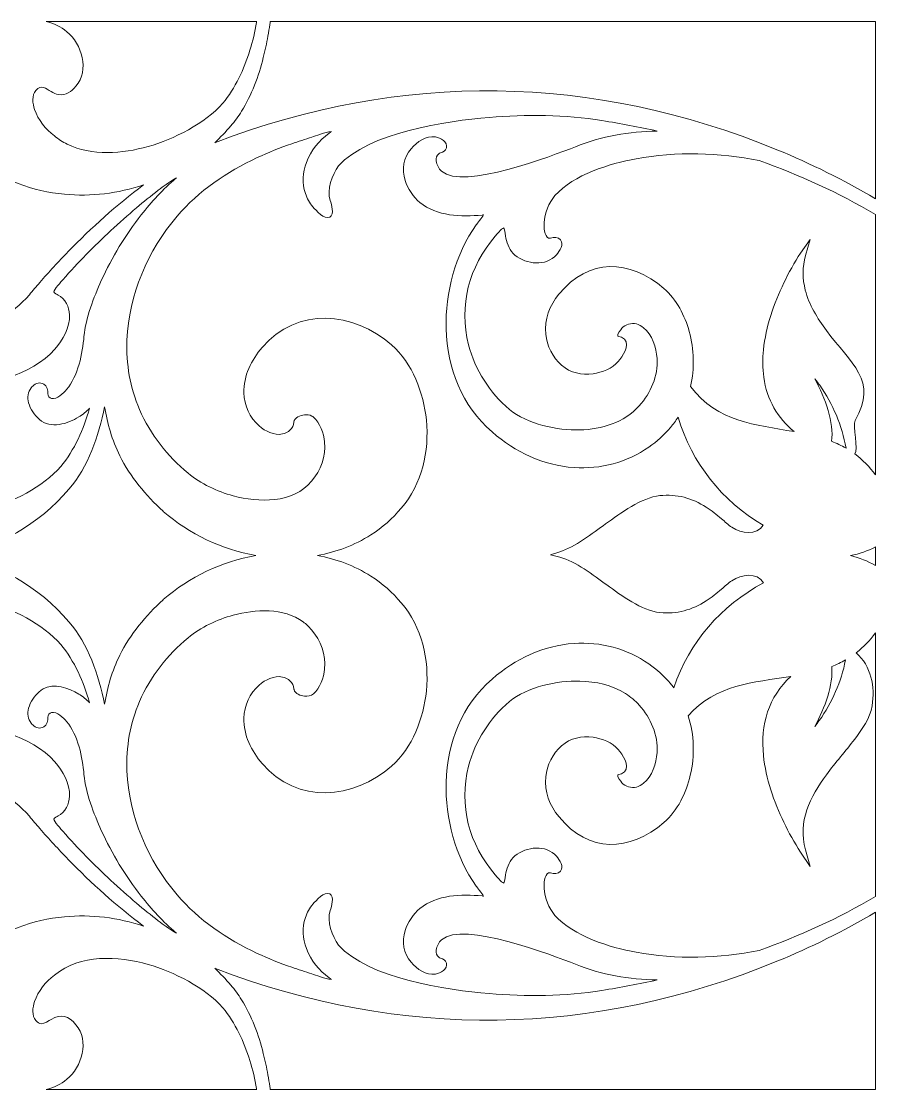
# Model space of a CAD drawing. Header units: millimetres. Extents: x -1200 to 1204, y -590 to 590.
# Drawn here: x 256 to 1204, y -590 to 590 of the extents above; entities that cross this region are included whole.
import ezdxf

# ---------------------------------------------------------------- set-up
doc = ezdxf.new("R2010")
doc.units = ezdxf.units.MM
doc.header["$MEASUREMENT"] = 0
doc.layers.add('Layer 1', color=7, linetype='Continuous')

msp = doc.modelspace()

# ---------------------------------------------------------------- linework, layer by layer
at = {"layer": 'Layer 1', "color": 250, "lineweight": 20}
for points, knots in [([(516.1732, 589.9747), (516.1732, 589.9747), (283.4394, 589.9747), (283.4394, 589.9747), (291.8925, 587.8612), (299.853, 584.1862), (306.1324, 578.5889), (323.0619, 564.9279), (331.4476, 536.0894), (316.2666, 518.2411), (311.3871, 512.2624), (305.1689, 507.6242), (297.088, 509.1927), (294.2506, 509.7439), (291.6243, 510.9617), (289.101, 512.337), (282.9918, 515.6653), (277.9064, 520.4365), (272.2703, 513.8064), (272.2703, 513.8064), (272.2234, 513.7512), (272.2234, 513.7512), (272.2234, 513.7512), (272.1735, 513.699), (272.1735, 513.699), (267.2236, 508.4064), (268.5643, 498.9286), (270.638, 492.7116), (274.5001, 481.1283), (283.1366, 470.8683), (292.6225, 463.4068), (296.9881, 459.8669), (301.7177, 456.8617), (306.7328, 454.384), (333.9567, 440.9398), (367.8248, 443.6669), (396.1956, 451.7541), (424.4338, 459.8045), (459.0105, 476.9922), (478.5807, 499.445), (492.5086, 516.2738), (502.2045, 537.1937), (508.654, 557.9839), (511.628, 567.5701), (514.5674, 578.8476), (515.849, 588.8632), (515.849, 588.8632), (515.8907, 589.1844), (515.8907, 589.1844), (515.8907, 589.1844), (515.9978, 589.4901), (515.9978, 589.4901), (516.0539, 589.6516), (516.113, 589.8132), (516.1732, 589.9747)], [0, 0, 0, 0, 0.055555556, 0.055555556, 0.055555556, 0.111111111, 0.111111111, 0.111111111, 0.166666667, 0.166666667, 0.166666667, 0.222222222, 0.222222222, 0.222222222, 0.277777778, 0.277777778, 0.277777778, 0.333333333, 0.333333333, 0.333333333, 0.388888889, 0.388888889, 0.388888889, 0.444444444, 0.444444444, 0.444444444, 0.5, 0.5, 0.5, 0.555555556, 0.555555556, 0.555555556, 0.611111111, 0.611111111, 0.611111111, 0.666666667, 0.666666667, 0.666666667, 0.722222222, 0.722222222, 0.722222222, 0.777777778, 0.777777778, 0.777777778, 0.833333333, 0.833333333, 0.833333333, 0.888888889, 0.888888889, 0.888888889, 0.944444444, 0.944444444, 0.944444444, 1, 1, 1, 1]), ([(1199.955, 393.9729), (1199.955, 393.9729), (1199.955, 589.9747), (1199.955, 589.9747), (1199.955, 589.9747), (530.9616, 589.9747), (530.9616, 589.9747), (530.9667, 588.8408), (530.8505, 587.7047), (530.669, 586.6321), (529.9074, 582.2874), (529.3039, 577.9058), (528.5331, 573.5519), (527.1281, 565.6221), (525.4551, 557.7415), (523.4618, 549.9396), (518.2286, 529.446), (510.6259, 508.6263), (499.413, 490.6358), (495.872, 484.9537), (491.9397, 479.5137), (487.5567, 474.4757), (481.9941, 467.9346), (476.0593, 461.736), (469.781, 455.9107), (470.043, 456.0232), (470.305, 456.1356), (470.568, 456.2471), (470.568, 456.2471), (470.6221, 456.2706), (470.6221, 456.2706), (470.6221, 456.2706), (470.6772, 456.291), (470.6772, 456.291), (676.8559, 534.8767), (887.6083, 531.9993), (1090.9956, 448.2366), (1128.2262, 432.9221), (1165.3844, 414.8581), (1199.955, 393.9729)], [0, 0, 0, 0, 0.076923077, 0.076923077, 0.076923077, 0.153846154, 0.153846154, 0.153846154, 0.230769231, 0.230769231, 0.230769231, 0.307692308, 0.307692308, 0.307692308, 0.384615385, 0.384615385, 0.384615385, 0.461538462, 0.461538462, 0.461538462, 0.538461538, 0.538461538, 0.538461538, 0.615384615, 0.615384615, 0.615384615, 0.692307692, 0.692307692, 0.692307692, 0.769230769, 0.769230769, 0.769230769, 0.846153846, 0.846153846, 0.846153846, 0.923076923, 0.923076923, 0.923076923, 1, 1, 1, 1]), ([(264.9368, 287.8546), (268.6163, 292.4795), (272.5192, 297.0216), (276.3883, 301.4839), (286.5174, 313.1663), (297.0309, 324.5471), (307.8207, 335.617), (333.4429, 361.9043), (361.3507, 387.2631), (391.0938, 409.2956), (363.0258, 399.9363), (333.0391, 396.2665), (303.5896, 398.9864), (268.8437, 402.1951), (234.1008, 414.5064), (207.4908, 437.6002), (193.2508, 449.7816), (183.2328, 470.1648), (179.1821, 489.0509), (176.777, 486.0457), (174.0467, 483.245), (171.1533, 480.9923), (152.5487, 466.4612), (124.4685, 466.1135), (102.0478, 469.1198), (101.7276, 469.1658), (101.1006, 469.2455), (100.4705, 469.2925), (102.323, 466.09), (107.2607, 459.4354), (108.269, 457.9465), (140.6711, 409.9479), (148.2798, 340.1826), (125.9764, 286.1224), (135.1288, 289.2207), (145.7198, 287.648), (153.4652, 281.472), (160.8916, 275.4963), (167.8999, 265.6197), (160.3512, 256.7482), (152.776, 247.8338), (139.7249, 253.0109), (141.2226, 264.7229), (141.3724, 265.8344), (141.1838, 266.9377), (140.7067, 267.949), (138.2476, 273.1629), (131.9906, 273.0514), (128.3866, 268.8171), (120.4219, 259.4528), (122.724, 250.52), (131.7409, 242.8121), (142.6571, 233.8179), (161.3514, 234.8425), (174.3525, 237.2117), (194.3203, 240.8509), (214.7896, 249.708), (231.9363, 260.4763), (243.9771, 268.039), (255.4622, 277.205), (264.9368, 287.8546)], [0, 0, 0, 0, 0.05, 0.05, 0.05, 0.1, 0.1, 0.1, 0.15, 0.15, 0.15, 0.2, 0.2, 0.2, 0.25, 0.25, 0.25, 0.3, 0.3, 0.3, 0.35, 0.35, 0.35, 0.4, 0.4, 0.4, 0.45, 0.45, 0.45, 0.5, 0.5, 0.5, 0.55, 0.55, 0.55, 0.6, 0.6, 0.6, 0.65, 0.65, 0.65, 0.7, 0.7, 0.7, 0.75, 0.75, 0.75, 0.8, 0.8, 0.8, 0.85, 0.85, 0.85, 0.9, 0.9, 0.9, 0.95, 0.95, 0.95, 1, 1, 1, 1]), ([(1076.093, 33.4141), (1029.9189, 60.824), (997.2692, 101.6149), (981.8557, 152.8294), (979.3253, 148.82), (976.5185, 144.9906), (973.4436, 141.375), (966.4392, 133.1405), (958.388, 125.8447), (949.521, 119.6758), (925.3283, 102.848), (896.2113, 95.1238), (866.8831, 97.084), (832.8977, 99.3561), (801.9027, 114.2063), (776.3509, 136.3921), (742.8896, 165.43), (726.6758, 206.8231), (725.4626, 250.6017), (724.3696, 290.0408), (735.7059, 332.8378), (758.7628, 365.0874), (759.8099, 366.5455), (764.9239, 373.0642), (766.8621, 376.2156), (766.2289, 376.1859), (765.5968, 376.1226), (765.2706, 376.0848), (742.7866, 373.6869), (714.7288, 374.7902), (696.5209, 389.8184), (689.2688, 395.7859), (683.0385, 405.2862), (680.1908, 414.2058), (676.1627, 426.8258), (678.2812, 439.1156), (686.9382, 449.2939), (693.5336, 456.9271), (703.1315, 463.7361), (713.7287, 462.2504), (719.2923, 461.4702), (727.4048, 456.9087), (725.8418, 450.1845), (725.1078, 447.028), (722.3081, 445.3091), (719.2974, 444.6332), (718.5715, 444.4911), (717.8853, 444.1986), (717.294, 443.7507), (714.9959, 442.0135), (714.4474, 438.5348), (714.6778, 435.8445), (715.0541, 431.4313), (717.3511, 427.3626), (720.5106, 424.4055), (744.2955, 403.4886), (842.875, 441.5411), (868.4216, 451.4995), (897.2297, 463.0204), (927.9587, 468.2209), (958.8243, 468.8652), (938.5915, 473.35), (918.2058, 477.163), (897.712, 480.3042), (857.8235, 487.057), (813.3114, 487.0989), (773.0629, 483.8677), (727.2437, 480.1897), (638.6292, 466.9796), (606.689, 430.2983), (599.384, 420.3951), (593.5594, 404.2453), (597.4174, 392.1395), (598.809, 387.7447), (602.301, 376.868), (596.9402, 373.7922), (590.9973, 370.3821), (581.5471, 381.3119), (578.2051, 385.1188), (574.5969, 389.4963), (571.7963, 394.4821), (569.9784, 399.8627), (566.1959, 411.0543), (566.9147, 423.1171), (571.0245, 434.1083), (575.9173, 447.1895), (585.2083, 458.1418), (596.1929, 466.546), (596.1929, 466.546), (596.2377, 466.5808), (596.2377, 466.5808), (596.2377, 466.5808), (596.2836, 466.6125), (596.2836, 466.6125), (596.7496, 466.9428), (597.7323, 467.6534), (598.7284, 468.4398), (592.184, 467.3712), (580.5185, 463.4611), (577.1233, 462.1757), (569.9448, 459.4732), (562.2013, 457.3269), (554.8953, 454.8043), (541.8983, 450.3184), (529.1244, 445.2528), (516.6636, 439.4275), (483.4184, 423.884), (452.0451, 402.8045), (428.1001, 374.6491), (395.9234, 337.3328), (374.6629, 287.4558), (372.7339, 237.9612), (371.7062, 211.5687), (376.1544, 185.5851), (386.5915, 161.2929), (398.516, 133.5352), (417.3143, 110.108), (440.3305, 90.7812), (454.3502, 79.1151), (472.6591, 70.6843), (490.1627, 65.9234), (518.0461, 58.3403), (556.6286, 57.2094), (576.7094, 82.0641), (587.1098, 94.2946), (592.965, 109.2798), (591.2522, 125.4521), (590.2887, 134.5526), (586.1208, 146.7402), (578.9514, 152.8743), (578.4243, 153.3253), (577.8492, 153.7159), (577.2396, 154.0451), (574.7193, 155.4092), (571.6648, 155.7262), (568.8539, 155.4103), (564.79, 154.9532), (557.5329, 152.1729), (557.2485, 147.2248), (556.7825, 140.3524), (551.0353, 135.521), (544.6173, 134.2019), (535.2447, 132.2765), (525.8527, 137.1765), (518.9198, 143.1041), (508.3085, 152.1893), (502.5256, 165.7184), (502.0383, 179.586), (501.3746, 198.4312), (510.216, 215.9523), (522.2639, 229.8945), (561.0544, 275.0311), (623.0292, 269.584), (665.3106, 232.6011), (688.1677, 212.5544), (700.6734, 179.3487), (703.6739, 149.6595), (707.1628, 115.1522), (698.7333, 79.0363), (675.9944, 52.3002), (666.3047, 40.762), (654.9184, 30.8455), (642.2272, 22.7542), (624.216, 11.2701), (604.1147, 3.7903), (583.2865, -0.0258), (604.1147, -3.8408), (624.216, -11.3207), (642.2272, -22.8047), (654.9184, -30.896), (666.3047, -40.8125), (675.9903, -52.3436), (698.7333, -79.0869), (707.1628, -115.2037), (703.675, -149.711), (700.6734, -179.4002), (688.1667, -212.6059), (665.3097, -232.6547), (623.0303, -269.6356), (561.0544, -275.0826), (522.268, -229.9491), (510.217, -216.0048), (501.3746, -198.4838), (502.0383, -179.6375), (502.5256, -165.7699), (508.3095, -152.2397), (518.9219, -143.1546), (525.8537, -137.228), (535.2458, -132.328), (544.6183, -134.2534), (551.0353, -135.5725), (556.7825, -140.4039), (557.2485, -147.2917), (557.2658, -147.5975), (557.3136, -147.9083), (557.3901, -148.2048), (558.5188, -152.5834), (564.8665, -155.0129), (568.8518, -155.4607), (572.3326, -155.8524), (576.2109, -155.2716), (578.9514, -152.9259), (586.1208, -146.7917), (590.2887, -134.6042), (591.2522, -125.5037), (592.965, -109.3313), (587.1098, -94.3461), (576.685, -82.0859), (573.9903, -78.7504), (570.8655, -75.7892), (567.4062, -73.2615), (546.0753, -57.674), (514.3808, -59.3878), (490.1606, -65.9759), (472.6581, -70.7368), (454.3502, -79.1677), (440.3356, -90.8276), (417.3143, -110.1606), (398.516, -133.5867), (386.5905, -161.3444), (376.1544, -185.6377), (371.7062, -211.6212), (372.7339, -238.0127), (374.6629, -287.5073), (395.9244, -337.3844), (428.1073, -374.7078), (452.0451, -402.8571), (483.4184, -423.9355), (516.6636, -439.479), (529.1244, -445.3044), (541.8983, -450.37), (554.8943, -454.8558), (562.2013, -457.3784), (569.9448, -459.5247), (577.1254, -462.2283), (580.5195, -463.5136), (592.1851, -467.4228), (598.7295, -468.4902), (597.7334, -467.7039), (596.7496, -466.9933), (596.2836, -466.663), (596.2836, -466.663), (596.2377, -466.6313), (596.2377, -466.6313), (596.2377, -466.6313), (596.1939, -466.5966), (596.1939, -466.5966), (585.2073, -458.1924), (575.9163, -447.239), (571.0245, -434.1578), (566.9137, -423.1656), (566.1959, -411.1028), (569.9794, -399.9101), (571.7973, -394.5316), (574.5969, -389.5468), (578.2356, -385.1335), (581.5461, -381.3635), (590.9983, -370.4336), (596.9412, -373.8437), (602.302, -376.9196), (598.809, -387.7962), (597.4163, -392.1941), (593.5686, -404.2681), (599.379, -420.4742), (606.688, -430.3489), (638.6272, -467.0311), (727.2447, -480.2412), (773.0639, -483.9192), (813.3123, -487.1504), (857.8245, -487.1085), (897.7354, -480.3516), (918.2139, -477.2135), (938.5946, -473.4015), (958.8243, -468.9167), (927.9587, -468.2725), (897.2328, -463.0729), (868.4338, -451.5561), (842.876, -441.5926), (744.2944, -403.5391), (720.5453, -424.4253), (717.3511, -427.4142), (715.0541, -431.4828), (714.6768, -435.8961), (714.4474, -438.5853), (714.9959, -442.065), (717.294, -443.8012), (717.8853, -444.2491), (718.5715, -444.5416), (719.3392, -444.6919), (722.3081, -445.3596), (725.1078, -447.0795), (725.8418, -450.2361), (727.4038, -456.9612), (719.2923, -461.5217), (713.7276, -462.3019), (703.1315, -463.7876), (693.5326, -456.9776), (686.929, -449.3352), (678.2802, -439.1671), (676.1616, -426.8763), (680.1908, -414.2573), (683.0385, -405.3377), (689.2678, -395.8384), (696.5188, -389.8719), (714.7278, -374.8428), (742.7866, -373.7384), (765.2807, -376.1373), (765.6019, -376.1741), (766.2299, -376.2375), (766.861, -376.2672), (764.9228, -373.1157), (759.8089, -366.5971), (758.7607, -365.1359), (735.7069, -332.8893), (724.3696, -290.0923), (725.4626, -250.6523), (726.6758, -206.8746), (742.8885, -165.4816), (776.3499, -136.4437), (801.8996, -114.2588), (832.8937, -99.4087), (866.8759, -97.1356), (896.202, -95.1733), (925.3171, -102.8955), (949.5097, -119.7202), (958.3818, -125.8912), (966.4372, -133.19), (973.4446, -141.4275), (974.7302, -142.9388), (975.9699, -144.49), (977.1618, -146.076), (994.5541, -95.2571), (1028.9759, -55.7977), (1076.3346, -30.2242), (1069.0673, -18.1716), (1051.7555, -20.776), (1041.4561, -27.8274), (1037.4615, -30.4747), (1033.4782, -34.1947), (1029.8058, -37.3154), (1024.4145, -41.8963), (1018.9344, -46.2647), (1012.9742, -50.091), (997.2946, -60.1537), (980.4722, -65.0107), (961.7769, -63.0556), (941.6542, -60.8674), (919.1183, -44.0938), (903.0482, -32.4278), (888.6942, -22.0082), (868.4379, -6.2581), (851.2525, -1.8725), (851.2525, -1.8725), (840.7991, 0.7943), (840.7991, 0.7943), (840.7991, 0.7943), (851.0935, 4.0275), (851.0935, 4.0275), (867.9444, 9.3192), (887.4289, 24.4863), (901.7943, 34.8814), (917.9948, 46.6047), (941.4891, 64.0327), (961.7382, 66.1054), (980.4131, 68.1474), (997.3314, 63.3282), (1013.0303, 53.3003), (1018.9966, 49.4882), (1024.4818, 45.1323), (1029.8771, 40.5585), (1033.5251, 37.4664), (1037.4952, 33.7597), (1041.4755, 31.1348), (1051.5302, 24.3953), (1068.9195, 21.6304), (1076.093, 33.4141)], [0, 0, 0, 0, 0.008, 0.008, 0.008, 0.016, 0.016, 0.016, 0.024, 0.024, 0.024, 0.032, 0.032, 0.032, 0.04, 0.04, 0.04, 0.048, 0.048, 0.048, 0.056, 0.056, 0.056, 0.064, 0.064, 0.064, 0.072, 0.072, 0.072, 0.08, 0.08, 0.08, 0.088, 0.088, 0.088, 0.096, 0.096, 0.096, 0.104, 0.104, 0.104, 0.112, 0.112, 0.112, 0.12, 0.12, 0.12, 0.128, 0.128, 0.128, 0.136, 0.136, 0.136, 0.144, 0.144, 0.144, 0.152, 0.152, 0.152, 0.16, 0.16, 0.16, 0.168, 0.168, 0.168, 0.176, 0.176, 0.176, 0.184, 0.184, 0.184, 0.192, 0.192, 0.192, 0.2, 0.2, 0.2, 0.208, 0.208, 0.208, 0.216, 0.216, 0.216, 0.224, 0.224, 0.224, 0.232, 0.232, 0.232, 0.24, 0.24, 0.24, 0.248, 0.248, 0.248, 0.256, 0.256, 0.256, 0.264, 0.264, 0.264, 0.272, 0.272, 0.272, 0.28, 0.28, 0.28, 0.288, 0.288, 0.288, 0.296, 0.296, 0.296, 0.304, 0.304, 0.304, 0.312, 0.312, 0.312, 0.32, 0.32, 0.32, 0.328, 0.328, 0.328, 0.336, 0.336, 0.336, 0.344, 0.344, 0.344, 0.352, 0.352, 0.352, 0.36, 0.36, 0.36, 0.368, 0.368, 0.368, 0.376, 0.376, 0.376, 0.384, 0.384, 0.384, 0.392, 0.392, 0.392, 0.4, 0.4, 0.4, 0.408, 0.408, 0.408, 0.416, 0.416, 0.416, 0.424, 0.424, 0.424, 0.432, 0.432, 0.432, 0.44, 0.44, 0.44, 0.448, 0.448, 0.448, 0.456, 0.456, 0.456, 0.464, 0.464, 0.464, 0.472, 0.472, 0.472, 0.48, 0.48, 0.48, 0.488, 0.488, 0.488, 0.496, 0.496, 0.496, 0.504, 0.504, 0.504, 0.512, 0.512, 0.512, 0.52, 0.52, 0.52, 0.528, 0.528, 0.528, 0.536, 0.536, 0.536, 0.544, 0.544, 0.544, 0.552, 0.552, 0.552, 0.56, 0.56, 0.56, 0.568, 0.568, 0.568, 0.576, 0.576, 0.576, 0.584, 0.584, 0.584, 0.592, 0.592, 0.592, 0.6, 0.6, 0.6, 0.608, 0.608, 0.608, 0.616, 0.616, 0.616, 0.624, 0.624, 0.624, 0.632, 0.632, 0.632, 0.64, 0.64, 0.64, 0.648, 0.648, 0.648, 0.656, 0.656, 0.656, 0.664, 0.664, 0.664, 0.672, 0.672, 0.672, 0.68, 0.68, 0.68, 0.688, 0.688, 0.688, 0.696, 0.696, 0.696, 0.704, 0.704, 0.704, 0.712, 0.712, 0.712, 0.72, 0.72, 0.72, 0.728, 0.728, 0.728, 0.736, 0.736, 0.736, 0.744, 0.744, 0.744, 0.752, 0.752, 0.752, 0.76, 0.76, 0.76, 0.768, 0.768, 0.768, 0.776, 0.776, 0.776, 0.784, 0.784, 0.784, 0.792, 0.792, 0.792, 0.8, 0.8, 0.8, 0.808, 0.808, 0.808, 0.816, 0.816, 0.816, 0.824, 0.824, 0.824, 0.832, 0.832, 0.832, 0.84, 0.84, 0.84, 0.848, 0.848, 0.848, 0.856, 0.856, 0.856, 0.864, 0.864, 0.864, 0.872, 0.872, 0.872, 0.88, 0.88, 0.88, 0.888, 0.888, 0.888, 0.896, 0.896, 0.896, 0.904, 0.904, 0.904, 0.912, 0.912, 0.912, 0.92, 0.92, 0.92, 0.928, 0.928, 0.928, 0.936, 0.936, 0.936, 0.944, 0.944, 0.944, 0.952, 0.952, 0.952, 0.96, 0.96, 0.96, 0.968, 0.968, 0.968, 0.976, 0.976, 0.976, 0.984, 0.984, 0.984, 0.992, 0.992, 0.992, 1, 1, 1, 1]), ([(1110.2078, 136.7726), (1091.6929, 151.9694), (1080.0783, 171.9364), (1076.6119, 196.8667), (1075.211, 206.9427), (1075.2325, 217.1864), (1076.2602, 227.2962), (1078.8417, 252.702), (1087.7943, 278.296), (1098.8573, 301.1966), (1104.0957, 312.0385), (1110.4464, 323.9326), (1117.2794, 333.9074), (1117.2794, 333.9074), (1127.7154, 349.141), (1127.7154, 349.141), (1127.7154, 349.141), (1122.7462, 331.3429), (1122.7462, 331.3429), (1119.1737, 318.5479), (1119.1788, 305.8563), (1122.532, 293.0235), (1126.7804, 276.7632), (1135.936, 261.8905), (1145.8143, 248.4871), (1172.5349, 212.2342), (1203.5644, 192.8479), (1177.4598, 149.1483), (1174.5286, 144.2402), (1181.7644, 116.1143), (1177.1101, 112.2052), (1186.0117, 105.6508), (1193.5441, 97.8315), (1199.955, 88.9334), (1199.955, 88.9334), (1199.955, 376.6297), (1199.955, 376.6297), (1159.885, 400.6143), (1115.2321, 420.4503), (1071.4643, 436.2607), (1027.5801, 445.2089), (979.6882, 446.2968), (935.5859, 438.2127), (906.2323, 432.8322), (866.358, 420.6814), (845.852, 397.5743), (838.8345, 389.3756), (834.428, 378.3609), (833.7776, 367.5742), (833.5319, 363.5097), (833.9632, 352.4152), (838.8162, 350.6708), (839.4493, 350.4438), (840.1007, 350.4417), (840.7523, 350.5736), (844.4033, 351.6135), (849.3225, 351.7638), (852.009, 348.6001), (856.2656, 343.5897), (850.8416, 336.1345), (847.5516, 332.2683), (836.2163, 318.9232), (814.0362, 321.4703), (801.5672, 331.7304), (795.8293, 336.6416), (793.1672, 343.4619), (791.6083, 350.6646), (791.2668, 352.2454), (790.0658, 359.9798), (789.1931, 362.0208), (786.7309, 360.8848), (780.897, 354.1289), (779.6573, 352.6718), (751.0174, 318.9948), (739.1295, 275.982), (750.2853, 232.7545), (757.4925, 204.8271), (773.6236, 179.9469), (795.5489, 161.3593), (814.7795, 144.9099), (848.6925, 137.9944), (873.3276, 138.6714), (897.4887, 139.335), (922.3971, 146.6717), (938.9106, 165.2593), (951.7966, 179.862), (959.8489, 197.971), (958.6163, 217.7182), (957.8955, 229.2901), (953.1995, 244.1066), (943.8074, 251.6079), (938.8566, 255.5866), (933.1411, 257.5008), (926.9668, 255.4291), (924.5749, 254.6254), (921.5499, 252.9065), (919.7443, 251.0557), (918.6839, 249.793), (914.2082, 244.0923), (915.4795, 242.3857), (915.9087, 241.808), (917.1128, 241.5186), (917.7582, 241.4153), (919.7086, 241.1208), (921.4867, 240.2885), (922.8029, 238.7874), (928.8376, 231.9048), (920.4029, 219.5873), (915.7905, 214.3622), (909.2675, 206.6943), (897.6549, 202.1594), (887.9203, 200.8086), (875.5023, 199.0856), (862.8202, 201.7054), (853.207, 210.1075), (843.3164, 218.7049), (837.0259, 231.3567), (835.6066, 244.3602), (833.8153, 260.7739), (839.7399, 276.0924), (850.2717, 288.4733), (883.1641, 329.0554), (928.2707, 327.3489), (966.1405, 294.9469), (980.1959, 282.924), (989.4095, 264.9929), (994.2411, 247.3409), (999.6009, 227.7543), (1000.2452, 206.4754), (995.7368, 186.6404), (1025.9733, 146.9836), (1066.8009, 144.5888), (1110.2078, 136.7726)], [0, 0, 0, 0, 0.022727273, 0.022727273, 0.022727273, 0.045454545, 0.045454545, 0.045454545, 0.068181818, 0.068181818, 0.068181818, 0.090909091, 0.090909091, 0.090909091, 0.113636364, 0.113636364, 0.113636364, 0.136363636, 0.136363636, 0.136363636, 0.159090909, 0.159090909, 0.159090909, 0.181818182, 0.181818182, 0.181818182, 0.204545455, 0.204545455, 0.204545455, 0.227272727, 0.227272727, 0.227272727, 0.25, 0.25, 0.25, 0.272727273, 0.272727273, 0.272727273, 0.295454545, 0.295454545, 0.295454545, 0.318181818, 0.318181818, 0.318181818, 0.340909091, 0.340909091, 0.340909091, 0.363636364, 0.363636364, 0.363636364, 0.386363636, 0.386363636, 0.386363636, 0.409090909, 0.409090909, 0.409090909, 0.431818182, 0.431818182, 0.431818182, 0.454545455, 0.454545455, 0.454545455, 0.477272727, 0.477272727, 0.477272727, 0.5, 0.5, 0.5, 0.522727273, 0.522727273, 0.522727273, 0.545454545, 0.545454545, 0.545454545, 0.568181818, 0.568181818, 0.568181818, 0.590909091, 0.590909091, 0.590909091, 0.613636364, 0.613636364, 0.613636364, 0.636363636, 0.636363636, 0.636363636, 0.659090909, 0.659090909, 0.659090909, 0.681818182, 0.681818182, 0.681818182, 0.704545455, 0.704545455, 0.704545455, 0.727272727, 0.727272727, 0.727272727, 0.75, 0.75, 0.75, 0.772727273, 0.772727273, 0.772727273, 0.795454545, 0.795454545, 0.795454545, 0.818181818, 0.818181818, 0.818181818, 0.840909091, 0.840909091, 0.840909091, 0.863636364, 0.863636364, 0.863636364, 0.886363636, 0.886363636, 0.886363636, 0.909090909, 0.909090909, 0.909090909, 0.931818182, 0.931818182, 0.931818182, 0.954545455, 0.954545455, 0.954545455, 0.977272727, 0.977272727, 0.977272727, 1, 1, 1, 1]), ([(-329.0948, 162.7448), (-322.6401, 139.6561), (-312.201, 116.2994), (-297.2699, 98.2569), (-277.6742, 75.7755), (-243.0986, 58.5877), (-214.8603, 50.5374), (-181.3266, 40.9767), (-139.9689, 38.9327), (-111.277, 62.1963), (-101.8085, 69.6424), (-93.1638, 79.9106), (-89.3008, 91.4928), (-87.2281, 97.7108), (-85.8873, 107.1887), (-90.8373, 112.4802), (-90.8373, 112.4802), (-90.8871, 112.5334), (-90.8871, 112.5334), (-90.8871, 112.5334), (-90.9341, 112.5886), (-90.9341, 112.5886), (-92.4481, 114.3699), (-94.3464, 116.0049), (-96.8067, 115.964), (-100.1221, 115.9099), (-104.861, 112.7011), (-107.7647, 111.1193), (-118.8032, 105.1037), (-126.7036, 106.9422), (-134.91, 116.9999), (-150.1113, 134.8717), (-141.7256, 163.7101), (-124.7961, 177.3701), (-111.6328, 189.1036), (-91.0788, 192.39), (-74.0984, 190.5577), (-50.3717, 187.9983), (-29.3334, 175.9917), (-13.924, 157.8684), (-6.7526, 149.4346), (-1.7201, 139.9608), (1.207, 129.758), (4.1331, 139.9608), (9.1655, 149.4346), (16.337, 157.8684), (31.7473, 175.9917), (52.7855, 187.9983), (76.5113, 190.5577), (93.4928, 192.39), (114.0468, 189.1036), (127.21, 177.3701), (144.1395, 163.7101), (152.5252, 134.8717), (137.3433, 117.0234), (132.4647, 111.0446), (126.2465, 106.4075), (118.1667, 107.975), (115.3283, 108.5251), (112.7019, 109.744), (110.1775, 111.1193), (104.0695, 114.4477), (98.984, 119.2178), (93.348, 112.5886), (93.348, 112.5886), (93.3011, 112.5334), (93.3011, 112.5334), (93.3011, 112.5334), (93.2511, 112.4802), (93.2511, 112.4802), (88.3012, 107.1887), (89.6409, 97.7108), (91.7147, 91.4928), (95.5777, 79.9106), (104.2214, 69.6434), (113.7072, 62.182), (118.0566, 58.6563), (122.7944, 55.6439), (127.8095, 53.1663), (155.0343, 39.7211), (188.9025, 42.4492), (217.2732, 50.5374), (245.5125, 58.5877), (280.0882, 75.7755), (299.6583, 98.2272), (314.6109, 116.2943), (325.0541, 139.6561), (331.5077, 162.7459), (327.9393, 158.985), (323.7816, 155.6914), (319.4312, 152.9766), (307.4751, 145.5162), (288.0538, 139.3667), (276.114, 150.1227), (270.6442, 155.0657), (265.8819, 161.4984), (264.0569, 168.7512), (262.6357, 174.4007), (263.0792, 180.6494), (266.8698, 185.307), (267.4031, 185.9634), (267.9903, 186.5688), (268.6245, 187.1179), (272.0613, 190.12), (276.7431, 191.885), (280.9425, 189.257), (284.461, 187.0555), (285.9495, 182.6382), (285.4041, 178.6258), (285.0727, 176.37), (287.3667, 174.0152), (289.4435, 173.4855), (295.3722, 171.9742), (302.7802, 179.5645), (306.0987, 183.4654), (318.4586, 197.9935), (323.9162, 223.2337), (325.208, 242.0135), (327.1768, 262.0981), (336.0783, 285.4425), (344.4315, 303.6701), (356.1205, 329.1782), (371.1373, 354.0318), (388.4104, 376.1205), (399.8761, 390.7826), (412.6867, 404.6502), (426.9082, 416.6363), (427.0826, 416.7866), (427.3171, 416.9901), (427.5964, 417.2345), (426.6717, 416.7078), (425.9091, 416.2579), (425.4493, 415.9798), (419.2311, 412.1975), (413.174, 407.7689), (407.3718, 403.3771), (399.1869, 397.1836), (391.1998, 390.6906), (383.3616, 384.0636), (364.0586, 367.747), (345.3714, 350.3926), (327.6835, 332.3306), (318.8827, 323.3446), (310.3002, 314.1337), (302.0634, 304.6435), (300.5422, 302.8551), (291.6967, 293.5215), (291.9913, 291.2985), (292.1647, 289.9917), (295.6127, 288.1828), (296.5895, 287.6931), (304.7866, 283.6264), (308.9137, 274.5361), (309.2818, 265.7107), (309.8679, 251.6733), (301.9166, 238.1575), (293.0537, 227.8923), (266.7118, 198.0119), (219.661, 186.9666), (181.4313, 192.433), (159.6743, 195.5446), (138.8817, 203.9631), (122.0512, 218.3593), (112.4869, 226.741), (105.921, 238.0972), (104.9921, 250.4985), (98.9137, 242.9205), (92.0766, 235.997), (84.5493, 229.8127), (58.4113, 208.3242), (27.0279, 194.3165), (-7.0064, 192.9637), (-36.251, 191.8001), (-65.3752, 200.3781), (-89.0061, 217.7795), (-95.5873, 222.6253), (-101.6872, 228.1071), (-107.2039, 234.137), (-110.237, 228.1101), (-114.5436, 222.8236), (-119.6515, 218.347), (-129.8245, 209.6453), (-141.5431, 203.0602), (-154.1201, 198.5539), (-162.1847, 195.6642), (-170.551, 193.6427), (-179.0276, 192.432), (-217.2552, 186.9686), (-264.2999, 198.015), (-290.65, 227.9036), (-299.5026, 238.1575), (-307.4541, 251.6733), (-306.8678, 265.7107), (-306.4997, 274.5361), (-302.3726, 283.6264), (-294.1817, 287.69), (-293.1988, 288.1828), (-289.7507, 289.9917), (-289.5774, 291.2985), (-289.2828, 293.5215), (-298.1283, 302.8551), (-299.6403, 304.6323), (-307.8864, 314.1326), (-316.4678, 323.3426), (-325.2674, 332.3286), (-342.9555, 350.3906), (-361.6437, 367.746), (-380.9467, 384.0625), (-388.7859, 390.6895), (-396.773, 397.1827), (-404.9569, 403.3771), (-410.7601, 407.7679), (-416.8162, 412.1975), (-423.0323, 415.9777), (-423.4931, 416.2569), (-424.2568, 416.7078), (-425.1826, 417.2345), (-424.9082, 416.9952), (-424.6789, 416.7958), (-424.5086, 416.6485), (-410.2728, 404.6492), (-397.4611, 390.7805), (-385.9955, 376.1185), (-368.7224, 354.0298), (-353.7065, 329.1761), (-342.0175, 303.6691), (-333.6655, 285.4415), (-324.7638, 262.097), (-322.79, 241.9685), (-321.5023, 223.2337), (-316.0447, 197.9935), (-303.6848, 183.4654), (-300.3662, 179.5645), (-292.9582, 171.9742), (-287.0295, 173.4855), (-284.9528, 174.0152), (-282.6588, 176.37), (-282.9922, 178.6422), (-283.5356, 182.6382), (-282.0471, 187.0565), (-278.5276, 189.2581), (-274.3282, 191.8839), (-269.6474, 190.12), (-266.2167, 187.122), (-265.5774, 186.5688), (-264.9892, 185.9614), (-264.4549, 185.3049), (-260.6653, 180.6463), (-260.2218, 174.3986), (-261.643, 168.7502), (-263.468, 161.4974), (-268.2302, 155.0657), (-273.7011, 150.1217), (-274.8868, 149.0542), (-276.1898, 148.1278), (-277.5835, 147.3547), (-289.6672, 140.6582), (-306.1796, 146.2136), (-317.0194, 152.9776), (-321.3688, 155.6925), (-325.5265, 158.985), (-329.0948, 162.7448)], [0, 0, 0, 0, 0.011494253, 0.011494253, 0.011494253, 0.022988506, 0.022988506, 0.022988506, 0.034482759, 0.034482759, 0.034482759, 0.045977011, 0.045977011, 0.045977011, 0.057471264, 0.057471264, 0.057471264, 0.068965517, 0.068965517, 0.068965517, 0.08045977, 0.08045977, 0.08045977, 0.091954023, 0.091954023, 0.091954023, 0.103448276, 0.103448276, 0.103448276, 0.114942529, 0.114942529, 0.114942529, 0.126436782, 0.126436782, 0.126436782, 0.137931034, 0.137931034, 0.137931034, 0.149425287, 0.149425287, 0.149425287, 0.16091954, 0.16091954, 0.16091954, 0.172413793, 0.172413793, 0.172413793, 0.183908046, 0.183908046, 0.183908046, 0.195402299, 0.195402299, 0.195402299, 0.206896552, 0.206896552, 0.206896552, 0.218390805, 0.218390805, 0.218390805, 0.229885057, 0.229885057, 0.229885057, 0.24137931, 0.24137931, 0.24137931, 0.252873563, 0.252873563, 0.252873563, 0.264367816, 0.264367816, 0.264367816, 0.275862069, 0.275862069, 0.275862069, 0.287356322, 0.287356322, 0.287356322, 0.298850575, 0.298850575, 0.298850575, 0.310344828, 0.310344828, 0.310344828, 0.32183908, 0.32183908, 0.32183908, 0.333333333, 0.333333333, 0.333333333, 0.344827586, 0.344827586, 0.344827586, 0.356321839, 0.356321839, 0.356321839, 0.367816092, 0.367816092, 0.367816092, 0.379310345, 0.379310345, 0.379310345, 0.390804598, 0.390804598, 0.390804598, 0.402298851, 0.402298851, 0.402298851, 0.413793103, 0.413793103, 0.413793103, 0.425287356, 0.425287356, 0.425287356, 0.436781609, 0.436781609, 0.436781609, 0.448275862, 0.448275862, 0.448275862, 0.459770115, 0.459770115, 0.459770115, 0.471264368, 0.471264368, 0.471264368, 0.482758621, 0.482758621, 0.482758621, 0.494252874, 0.494252874, 0.494252874, 0.505747126, 0.505747126, 0.505747126, 0.517241379, 0.517241379, 0.517241379, 0.528735632, 0.528735632, 0.528735632, 0.540229885, 0.540229885, 0.540229885, 0.551724138, 0.551724138, 0.551724138, 0.563218391, 0.563218391, 0.563218391, 0.574712644, 0.574712644, 0.574712644, 0.586206897, 0.586206897, 0.586206897, 0.597701149, 0.597701149, 0.597701149, 0.609195402, 0.609195402, 0.609195402, 0.620689655, 0.620689655, 0.620689655, 0.632183908, 0.632183908, 0.632183908, 0.643678161, 0.643678161, 0.643678161, 0.655172414, 0.655172414, 0.655172414, 0.666666667, 0.666666667, 0.666666667, 0.67816092, 0.67816092, 0.67816092, 0.689655172, 0.689655172, 0.689655172, 0.701149425, 0.701149425, 0.701149425, 0.712643678, 0.712643678, 0.712643678, 0.724137931, 0.724137931, 0.724137931, 0.735632184, 0.735632184, 0.735632184, 0.747126437, 0.747126437, 0.747126437, 0.75862069, 0.75862069, 0.75862069, 0.770114943, 0.770114943, 0.770114943, 0.781609195, 0.781609195, 0.781609195, 0.793103448, 0.793103448, 0.793103448, 0.804597701, 0.804597701, 0.804597701, 0.816091954, 0.816091954, 0.816091954, 0.827586207, 0.827586207, 0.827586207, 0.83908046, 0.83908046, 0.83908046, 0.850574713, 0.850574713, 0.850574713, 0.862068966, 0.862068966, 0.862068966, 0.873563218, 0.873563218, 0.873563218, 0.885057471, 0.885057471, 0.885057471, 0.896551724, 0.896551724, 0.896551724, 0.908045977, 0.908045977, 0.908045977, 0.91954023, 0.91954023, 0.91954023, 0.931034483, 0.931034483, 0.931034483, 0.942528736, 0.942528736, 0.942528736, 0.954022989, 0.954022989, 0.954022989, 0.965517241, 0.965517241, 0.965517241, 0.977011494, 0.977011494, 0.977011494, 0.988505747, 0.988505747, 0.988505747, 1, 1, 1, 1]), ([(1133.0874, 195.2706), (1144.3808, 173.4773), (1154.5691, 146.8384), (1151.4687, 126.1157), (1156.9976, 123.9602), (1162.3564, 121.4346), (1167.4887, 118.4743), (1163.1597, 143.5397), (1153.0958, 167.1694), (1138.4644, 187.9932), (1136.8454, 190.2969), (1135.0317, 192.7623), (1133.0874, 195.2706)], [0, 0, 0, 0, 0.25, 0.25, 0.25, 0.5, 0.5, 0.5, 0.75, 0.75, 0.75, 1, 1, 1, 1]), ([(515.1118, -0.0258), (477.3898, 6.5931), (441.9914, 23.7052), (412.7958, 48.6815), (412.7958, 48.6815), (412.7499, 48.7203), (412.7499, 48.7203), (412.7499, 48.7203), (412.7061, 48.7612), (412.7061, 48.7612), (393.5193, 66.5339), (376.5327, 86.645), (364.8232, 110.1939), (356.1847, 127.5687), (351.2104, 145.2923), (348.0702, 164.2633), (341.5502, 132.0147), (329.7551, 97.5421), (308.6343, 73.2581), (275.4248, 34.2117), (229.7514, 8.4674), (180.0008, -0.0258), (229.7514, -8.5189), (275.4238, -34.2611), (308.6241, -73.2962), (329.7541, -97.5916), (341.5492, -132.0642), (348.0702, -164.3108), (351.2062, -145.3581), (356.1806, -127.6264), (364.8232, -110.2454), (376.5327, -86.6965), (393.5183, -66.5854), (412.7061, -48.8118), (412.7061, -48.8118), (412.7499, -48.7709), (412.7499, -48.7709), (412.7499, -48.7709), (412.7958, -48.732), (412.7958, -48.732), (441.9924, -23.7556), (477.3909, -6.6446), (515.1118, -0.0258)], [0, 0, 0, 0, 0.071428571, 0.071428571, 0.071428571, 0.142857143, 0.142857143, 0.142857143, 0.214285714, 0.214285714, 0.214285714, 0.285714286, 0.285714286, 0.285714286, 0.357142857, 0.357142857, 0.357142857, 0.428571429, 0.428571429, 0.428571429, 0.5, 0.5, 0.5, 0.571428571, 0.571428571, 0.571428571, 0.642857143, 0.642857143, 0.642857143, 0.714285714, 0.714285714, 0.714285714, 0.785714286, 0.785714286, 0.785714286, 0.857142857, 0.857142857, 0.857142857, 0.928571429, 0.928571429, 0.928571429, 1, 1, 1, 1]), ([(1199.955, 9.4817), (1191.6825, 5.0204), (1182.1192, 1.8087), (1172.408, -0.1996), (1182.166, -2.5852), (1191.7253, -6.164), (1199.955, -11.0507), (1199.955, -11.0507), (1199.955, 9.4817), (1199.955, 9.4817)], [0, 0, 0, 0, 0.333333333, 0.333333333, 0.333333333, 0.666666667, 0.666666667, 0.666666667, 1, 1, 1, 1]), ([(1.206, -129.8116), (-1.7201, -140.0134), (-6.7526, -149.4861), (-13.924, -157.9199), (-29.3334, -176.0433), (-50.3717, -188.0498), (-74.0984, -190.6092), (-91.0788, -192.4416), (-111.6328, -189.1552), (-124.7961, -177.4216), (-141.7256, -163.7616), (-150.1113, -134.9232), (-134.9303, -117.0749), (-130.0508, -111.0962), (-123.8327, -106.458), (-115.7518, -108.0266), (-112.9144, -108.5777), (-110.288, -109.7955), (-107.7647, -111.1708), (-101.6556, -114.4992), (-96.5701, -119.2703), (-90.9341, -112.6402), (-90.9341, -112.6402), (-90.8871, -112.585), (-90.8871, -112.585), (-90.8871, -112.585), (-90.8373, -112.5318), (-90.8373, -112.5318), (-85.8873, -107.2402), (-87.2281, -97.7624), (-89.3008, -91.5444), (-93.1638, -79.9622), (-101.8085, -69.6939), (-111.2943, -62.2335), (-115.6437, -58.7068), (-120.3815, -55.6954), (-125.3976, -53.2178), (-152.6225, -39.7726), (-186.4895, -42.5007), (-214.8603, -50.5889), (-243.0986, -58.6393), (-277.6742, -75.827), (-297.2443, -98.2787), (-312.1969, -116.3458), (-322.6391, -139.7076), (-329.0948, -162.7964), (-325.5265, -159.0366), (-321.3688, -155.744), (-317.0194, -153.0291), (-305.0632, -145.5677), (-285.6399, -139.4173), (-273.7001, -150.1742), (-268.2302, -155.1172), (-263.468, -161.5489), (-261.643, -168.8017), (-260.2218, -174.4502), (-260.6653, -180.6978), (-264.4549, -185.3565), (-264.9892, -186.0129), (-265.5774, -186.6203), (-266.2115, -187.1695), (-269.6474, -190.1716), (-274.3282, -191.9354), (-278.5276, -189.3096), (-282.0471, -187.1081), (-283.5356, -182.6897), (-282.9901, -178.6773), (-282.6588, -176.4216), (-284.9528, -174.0667), (-287.0295, -173.537), (-292.9582, -172.0258), (-300.3662, -179.616), (-303.6848, -183.517), (-316.0447, -198.0451), (-321.5023, -223.2852), (-322.7941, -242.0651), (-324.7638, -262.1486), (-333.6655, -285.493), (-342.0175, -303.7206), (-353.7065, -329.2276), (-368.7224, -354.0813), (-385.9955, -376.17), (-397.4611, -390.8321), (-410.2728, -404.7007), (-424.4943, -416.6878), (-424.6686, -416.8381), (-424.9031, -417.0416), (-425.1826, -417.286), (-424.2578, -416.7594), (-423.4951, -416.3095), (-423.0353, -416.0314), (-416.8162, -412.249), (-410.7601, -407.8194), (-404.9569, -403.4286), (-396.773, -397.2342), (-388.7859, -390.7411), (-380.9467, -384.114), (-361.6437, -367.7976), (-342.9555, -350.4421), (-325.2674, -332.3801), (-316.4678, -323.3941), (-307.8864, -314.1842), (-299.6494, -304.6951), (-298.1283, -302.9067), (-289.2828, -293.573), (-289.5774, -291.35), (-289.7507, -290.0433), (-293.1988, -288.2344), (-294.1755, -287.7446), (-302.3726, -283.678), (-306.4997, -274.5876), (-306.8678, -265.7622), (-307.4541, -251.7249), (-299.5026, -238.2091), (-290.6398, -227.9439), (-264.2999, -198.0665), (-217.2552, -187.0202), (-179.0276, -192.4836), (-157.2675, -195.5931), (-136.4709, -204.0115), (-119.6382, -218.4109), (-114.5405, -222.8783), (-110.236, -228.1617), (-107.2039, -234.1885), (-101.6862, -228.1576), (-95.5852, -222.6758), (-89.003, -217.829), (-65.3722, -200.4286), (-36.2479, -191.8516), (-7.0034, -193.0152), (27.0299, -194.3681), (58.4124, -208.3757), (84.5493, -229.8642), (92.0766, -236.0485), (98.9137, -242.972), (104.9921, -250.549), (105.921, -238.1477), (112.4899, -226.7894), (122.0644, -218.3986), (132.2455, -209.6907), (143.9743, -203.1015), (156.5616, -198.5952), (164.6109, -195.7137), (172.9619, -193.6962), (181.421, -192.4866), (219.6549, -187.016), (266.7098, -198.0625), (293.0649, -227.9561), (301.9176, -238.2091), (309.869, -251.7249), (309.2818, -265.7622), (308.9137, -274.5876), (304.7856, -283.678), (296.5945, -287.7415), (295.6117, -288.2344), (292.1647, -290.0422), (291.9913, -291.349), (291.6967, -293.573), (300.5422, -302.9067), (302.0542, -304.6838), (310.3002, -314.1852), (318.8817, -323.3951), (327.6825, -332.3822), (345.3704, -350.4441), (364.0586, -367.7986), (383.3606, -384.1151), (391.1998, -390.7411), (399.1869, -397.2352), (407.3708, -403.4286), (413.174, -407.8204), (419.2301, -412.249), (425.4462, -416.0293), (425.9071, -416.3085), (426.6707, -416.7594), (427.5964, -417.286), (427.3222, -417.0468), (427.0928, -416.8473), (426.9225, -416.7001), (412.6867, -404.7017), (399.8761, -390.8341), (388.4114, -376.1731), (371.1373, -354.0843), (356.1205, -329.2297), (344.4325, -303.7226), (336.0793, -285.495), (327.1778, -262.1496), (325.2049, -242.02), (323.9172, -223.2863), (318.4586, -198.044), (306.0987, -183.517), (302.7812, -179.616), (295.3722, -172.0258), (289.4425, -173.5381), (287.3667, -174.0677), (285.0727, -176.4226), (285.4062, -178.6947), (285.9495, -182.6887), (284.462, -187.105), (280.9456, -189.3065), (276.7451, -191.9365), (272.0623, -190.1726), (268.6276, -187.1735), (267.9893, -186.6203), (267.402, -186.014), (266.8688, -185.3586), (263.0792, -180.6999), (262.6346, -174.4512), (264.0569, -168.8027), (265.8819, -161.5499), (270.6442, -155.1182), (276.115, -150.1742), (277.3017, -149.1057), (278.6058, -148.1783), (280.0016, -147.4053), (292.0841, -140.7107), (308.5946, -146.2651), (319.4323, -153.0291), (323.7826, -155.744), (327.9424, -159.0385), (331.5098, -162.8005), (325.0561, -139.7107), (314.615, -116.351), (299.6848, -98.3084), (280.0892, -75.827), (245.5135, -58.6403), (217.2753, -50.5889), (183.7415, -41.0293), (142.3828, -38.9832), (113.6909, -62.2468), (104.2224, -69.6939), (95.5767, -79.9622), (91.7137, -91.5454), (89.6409, -97.7624), (88.2993, -107.2402), (93.2501, -112.5318), (93.2501, -112.5318), (93.3001, -112.585), (93.3001, -112.585), (93.3001, -112.585), (93.347, -112.6402), (93.347, -112.6402), (94.861, -114.4215), (96.7594, -116.0565), (99.2195, -116.0156), (102.5351, -115.9603), (107.2729, -112.7527), (110.1765, -111.1708), (121.2151, -105.1553), (129.1156, -106.9928), (137.3218, -117.0504), (152.5232, -134.9232), (144.1405, -163.7607), (127.21, -177.4216), (114.0457, -189.1552), (93.4928, -192.4416), (76.5113, -190.6103), (52.7855, -188.0498), (31.7473, -176.0443), (16.3359, -157.9209), (9.1645, -149.4871), (4.1331, -140.0144), (1.206, -129.8116)], [0, 0, 0, 0, 0.011494253, 0.011494253, 0.011494253, 0.022988506, 0.022988506, 0.022988506, 0.034482759, 0.034482759, 0.034482759, 0.045977011, 0.045977011, 0.045977011, 0.057471264, 0.057471264, 0.057471264, 0.068965517, 0.068965517, 0.068965517, 0.08045977, 0.08045977, 0.08045977, 0.091954023, 0.091954023, 0.091954023, 0.103448276, 0.103448276, 0.103448276, 0.114942529, 0.114942529, 0.114942529, 0.126436782, 0.126436782, 0.126436782, 0.137931034, 0.137931034, 0.137931034, 0.149425287, 0.149425287, 0.149425287, 0.16091954, 0.16091954, 0.16091954, 0.172413793, 0.172413793, 0.172413793, 0.183908046, 0.183908046, 0.183908046, 0.195402299, 0.195402299, 0.195402299, 0.206896552, 0.206896552, 0.206896552, 0.218390805, 0.218390805, 0.218390805, 0.229885057, 0.229885057, 0.229885057, 0.24137931, 0.24137931, 0.24137931, 0.252873563, 0.252873563, 0.252873563, 0.264367816, 0.264367816, 0.264367816, 0.275862069, 0.275862069, 0.275862069, 0.287356322, 0.287356322, 0.287356322, 0.298850575, 0.298850575, 0.298850575, 0.310344828, 0.310344828, 0.310344828, 0.32183908, 0.32183908, 0.32183908, 0.333333333, 0.333333333, 0.333333333, 0.344827586, 0.344827586, 0.344827586, 0.356321839, 0.356321839, 0.356321839, 0.367816092, 0.367816092, 0.367816092, 0.379310345, 0.379310345, 0.379310345, 0.390804598, 0.390804598, 0.390804598, 0.402298851, 0.402298851, 0.402298851, 0.413793103, 0.413793103, 0.413793103, 0.425287356, 0.425287356, 0.425287356, 0.436781609, 0.436781609, 0.436781609, 0.448275862, 0.448275862, 0.448275862, 0.459770115, 0.459770115, 0.459770115, 0.471264368, 0.471264368, 0.471264368, 0.482758621, 0.482758621, 0.482758621, 0.494252874, 0.494252874, 0.494252874, 0.505747126, 0.505747126, 0.505747126, 0.517241379, 0.517241379, 0.517241379, 0.528735632, 0.528735632, 0.528735632, 0.540229885, 0.540229885, 0.540229885, 0.551724138, 0.551724138, 0.551724138, 0.563218391, 0.563218391, 0.563218391, 0.574712644, 0.574712644, 0.574712644, 0.586206897, 0.586206897, 0.586206897, 0.597701149, 0.597701149, 0.597701149, 0.609195402, 0.609195402, 0.609195402, 0.620689655, 0.620689655, 0.620689655, 0.632183908, 0.632183908, 0.632183908, 0.643678161, 0.643678161, 0.643678161, 0.655172414, 0.655172414, 0.655172414, 0.666666667, 0.666666667, 0.666666667, 0.67816092, 0.67816092, 0.67816092, 0.689655172, 0.689655172, 0.689655172, 0.701149425, 0.701149425, 0.701149425, 0.712643678, 0.712643678, 0.712643678, 0.724137931, 0.724137931, 0.724137931, 0.735632184, 0.735632184, 0.735632184, 0.747126437, 0.747126437, 0.747126437, 0.75862069, 0.75862069, 0.75862069, 0.770114943, 0.770114943, 0.770114943, 0.781609195, 0.781609195, 0.781609195, 0.793103448, 0.793103448, 0.793103448, 0.804597701, 0.804597701, 0.804597701, 0.816091954, 0.816091954, 0.816091954, 0.827586207, 0.827586207, 0.827586207, 0.83908046, 0.83908046, 0.83908046, 0.850574713, 0.850574713, 0.850574713, 0.862068966, 0.862068966, 0.862068966, 0.873563218, 0.873563218, 0.873563218, 0.885057471, 0.885057471, 0.885057471, 0.896551724, 0.896551724, 0.896551724, 0.908045977, 0.908045977, 0.908045977, 0.91954023, 0.91954023, 0.91954023, 0.931034483, 0.931034483, 0.931034483, 0.942528736, 0.942528736, 0.942528736, 0.954022989, 0.954022989, 0.954022989, 0.965517241, 0.965517241, 0.965517241, 0.977011494, 0.977011494, 0.977011494, 0.988505747, 0.988505747, 0.988505747, 1, 1, 1, 1]), ([(840.7513, -350.6252), (840.0998, -350.4932), (839.4482, -350.4953), (838.8151, -350.7223), (833.9621, -352.4667), (833.5319, -363.5612), (833.7776, -367.6257), (834.429, -378.4114), (838.8356, -389.4261), (845.8357, -397.6033), (866.3591, -420.7319), (906.2344, -432.8837), (935.589, -438.2642), (979.6933, -446.3474), (1027.5883, -445.2594), (1071.4734, -436.3102), (1115.2362, -420.4998), (1159.8901, -400.6647), (1199.955, -376.6803), (1199.955, -376.6803), (1199.955, -85.6004), (1199.955, -85.6004), (1193.959, -93.843), (1186.9946, -101.1981), (1178.8679, -107.4611), (1195.0653, -122.1917), (1199.8745, -144.7957), (1196.3988, -166.1625), (1194.2476, -179.3737), (1185.1187, -192.4723), (1177.1376, -202.8847), (1166.9412, -216.1858), (1155.7752, -228.6781), (1145.8153, -242.1908), (1127.6634, -266.8185), (1114.0199, -293.7939), (1122.7462, -325.0465), (1122.7462, -325.0465), (1127.8622, -343.3713), (1127.8622, -343.3713), (1127.8622, -343.3713), (1117.2702, -327.5967), (1117.2702, -327.5967), (1110.4066, -317.5401), (1104.0651, -305.6849), (1098.7951, -294.7591), (1087.7657, -271.8923), (1078.8447, -246.3433), (1076.2735, -220.9815), (1072.7886, -186.6111), (1081.677, -156.0988), (1106.6068, -133.6011), (1064.6241, -140.2291), (1024.3655, -142.2803), (993.1187, -177.1037), (999.868, -198.1177), (1000.4084, -221.2719), (995.4258, -242.7164), (990.9439, -262.0044), (981.3796, -281.9632), (966.1405, -294.9984), (928.2707, -327.4004), (883.1641, -329.109), (850.2952, -288.5534), (839.7399, -276.145), (833.8153, -260.8265), (835.6066, -244.4117), (837.0259, -231.4093), (843.3154, -218.7564), (853.2039, -210.1631), (862.8202, -201.7579), (875.5023, -199.1371), (887.9203, -200.8601), (897.6549, -202.2109), (909.2675, -206.7458), (915.7721, -214.3933), (920.404, -219.6389), (928.8376, -231.9563), (922.8029, -238.84), (921.4867, -240.34), (919.7086, -241.1724), (917.7715, -241.4648), (917.1128, -241.5701), (915.9098, -241.8595), (915.4795, -242.4373), (914.2092, -244.1438), (918.6819, -249.8434), (919.7433, -251.1073), (921.5488, -252.9581), (924.5739, -254.677), (926.9657, -255.4796), (933.1411, -257.5523), (938.8556, -255.6381), (943.8105, -251.6574), (953.1995, -244.1582), (957.8945, -229.3407), (958.6163, -217.7697), (959.8479, -198.0226), (951.7966, -179.9136), (938.9137, -165.3149), (934.4889, -160.3331), (929.3738, -156.0732), (923.7358, -152.5373), (908.7924, -143.1648), (890.7893, -139.2025), (873.3297, -138.7229), (848.6955, -138.045), (814.7805, -144.9604), (795.5448, -161.4149), (773.6236, -179.9994), (757.4904, -204.8817), (750.2843, -232.8111), (739.1305, -276.0376), (751.0174, -319.0473), (779.6573, -352.7234), (780.897, -354.1805), (786.7309, -360.9364), (789.192, -362.0714), (790.0647, -360.0304), (791.2658, -352.296), (791.6073, -350.7151), (793.1662, -343.5135), (795.817, -336.7024), (801.5774, -331.7717), (814.0464, -321.5106), (836.2163, -318.9757), (847.5516, -332.3187), (850.8416, -336.187), (856.2646, -343.6422), (852.009, -348.6527), (849.3225, -351.8154), (844.4033, -351.665), (840.7513, -350.6252)], [0, 0, 0, 0, 0.022727273, 0.022727273, 0.022727273, 0.045454545, 0.045454545, 0.045454545, 0.068181818, 0.068181818, 0.068181818, 0.090909091, 0.090909091, 0.090909091, 0.113636364, 0.113636364, 0.113636364, 0.136363636, 0.136363636, 0.136363636, 0.159090909, 0.159090909, 0.159090909, 0.181818182, 0.181818182, 0.181818182, 0.204545455, 0.204545455, 0.204545455, 0.227272727, 0.227272727, 0.227272727, 0.25, 0.25, 0.25, 0.272727273, 0.272727273, 0.272727273, 0.295454545, 0.295454545, 0.295454545, 0.318181818, 0.318181818, 0.318181818, 0.340909091, 0.340909091, 0.340909091, 0.363636364, 0.363636364, 0.363636364, 0.386363636, 0.386363636, 0.386363636, 0.409090909, 0.409090909, 0.409090909, 0.431818182, 0.431818182, 0.431818182, 0.454545455, 0.454545455, 0.454545455, 0.477272727, 0.477272727, 0.477272727, 0.5, 0.5, 0.5, 0.522727273, 0.522727273, 0.522727273, 0.545454545, 0.545454545, 0.545454545, 0.568181818, 0.568181818, 0.568181818, 0.590909091, 0.590909091, 0.590909091, 0.613636364, 0.613636364, 0.613636364, 0.636363636, 0.636363636, 0.636363636, 0.659090909, 0.659090909, 0.659090909, 0.681818182, 0.681818182, 0.681818182, 0.704545455, 0.704545455, 0.704545455, 0.727272727, 0.727272727, 0.727272727, 0.75, 0.75, 0.75, 0.772727273, 0.772727273, 0.772727273, 0.795454545, 0.795454545, 0.795454545, 0.818181818, 0.818181818, 0.818181818, 0.840909091, 0.840909091, 0.840909091, 0.863636364, 0.863636364, 0.863636364, 0.886363636, 0.886363636, 0.886363636, 0.909090909, 0.909090909, 0.909090909, 0.931818182, 0.931818182, 0.931818182, 0.954545455, 0.954545455, 0.954545455, 0.977272727, 0.977272727, 0.977272727, 1, 1, 1, 1]), ([(1151.7714, -122.5721), (1153.5709, -143.0278), (1144.0312, -167.9346), (1133.1791, -188.8535), (1134.9072, -186.6224), (1136.5273, -184.4301), (1137.9944, -182.3615), (1152.2302, -162.2974), (1162.2371, -139.543), (1166.9014, -115.3959), (1162.0434, -118.1588), (1156.9854, -120.5342), (1151.7714, -122.5721)], [0, 0, 0, 0, 0.25, 0.25, 0.25, 0.5, 0.5, 0.5, 0.75, 0.75, 0.75, 1, 1, 1, 1]), ([(179.1821, -489.1034), (183.2328, -470.2173), (193.2498, -449.8342), (207.4815, -437.6579), (234.1008, -414.5569), (268.8447, -402.2456), (303.5907, -399.0369), (333.0411, -396.318), (363.0289, -399.9889), (391.0958, -409.3481), (361.3528, -387.3156), (333.4449, -361.9568), (307.8217, -335.6686), (297.032, -324.5987), (286.5174, -313.2179), (276.3883, -301.5355), (272.5192, -297.0731), (268.6163, -292.53), (264.9357, -287.9051), (255.4611, -277.2554), (243.9761, -268.0895), (231.9343, -260.5279), (214.7876, -249.7586), (194.3193, -240.9024), (174.3516, -237.2633), (161.3514, -234.894), (142.6571, -233.8695), (131.7613, -242.8452), (122.723, -250.5715), (120.4219, -259.5043), (128.3856, -268.8687), (131.9917, -273.104), (138.2507, -273.2134), (140.7077, -267.9975), (141.1838, -266.9872), (141.3724, -265.8849), (141.2216, -264.7653), (139.7259, -253.0613), (152.7751, -247.8843), (160.3502, -256.7987), (167.8989, -265.6712), (160.8906, -275.5478), (153.4601, -281.5276), (145.7188, -287.7006), (135.1278, -289.2722), (125.9753, -286.174), (148.2798, -340.2342), (140.67, -410.0005), (108.268, -458.0022), (107.2597, -459.4879), (102.323, -466.1415), (100.4705, -469.3441), (101.1026, -469.297), (101.7317, -469.2163), (102.0579, -469.1702), (124.4695, -466.1661), (152.5477, -466.5127), (171.1512, -481.0439), (174.0457, -483.2965), (176.777, -486.0972), (179.1821, -489.1034)], [0, 0, 0, 0, 0.05, 0.05, 0.05, 0.1, 0.1, 0.1, 0.15, 0.15, 0.15, 0.2, 0.2, 0.2, 0.25, 0.25, 0.25, 0.3, 0.3, 0.3, 0.35, 0.35, 0.35, 0.4, 0.4, 0.4, 0.45, 0.45, 0.45, 0.5, 0.5, 0.5, 0.55, 0.55, 0.55, 0.6, 0.6, 0.6, 0.65, 0.65, 0.65, 0.7, 0.7, 0.7, 0.75, 0.75, 0.75, 0.8, 0.8, 0.8, 0.85, 0.85, 0.85, 0.9, 0.9, 0.9, 0.95, 0.95, 0.95, 1, 1, 1, 1]), ([(530.9616, -590.0253), (530.9616, -590.0253), (1199.955, -590.0253), (1199.955, -590.0253), (1199.955, -590.0253), (1199.955, -394.0244), (1199.955, -394.0244), (1165.3844, -414.9097), (1128.2262, -432.9737), (1090.9956, -448.2881), (887.6083, -532.0508), (676.8569, -534.9292), (470.6772, -456.3426), (470.6772, -456.3426), (470.6221, -456.3222), (470.6221, -456.3222), (470.6221, -456.3222), (470.568, -456.2986), (470.568, -456.2986), (470.305, -456.1872), (470.043, -456.0747), (469.781, -455.9622), (476.0603, -461.7886), (481.9941, -467.9852), (487.5526, -474.5211), (491.9325, -479.5571), (495.869, -485.0001), (499.4099, -490.6802), (510.6238, -508.6717), (518.2265, -529.4925), (523.4618, -549.9881), (525.454, -557.791), (527.1281, -565.6727), (528.5321, -573.6024), (529.3039, -577.9563), (529.9074, -582.3389), (530.6711, -586.6929), (530.8515, -587.7604), (530.9667, -588.8933), (530.9616, -590.0253)], [0, 0, 0, 0, 0.076923077, 0.076923077, 0.076923077, 0.153846154, 0.153846154, 0.153846154, 0.230769231, 0.230769231, 0.230769231, 0.307692308, 0.307692308, 0.307692308, 0.384615385, 0.384615385, 0.384615385, 0.461538462, 0.461538462, 0.461538462, 0.538461538, 0.538461538, 0.538461538, 0.615384615, 0.615384615, 0.615384615, 0.692307692, 0.692307692, 0.692307692, 0.769230769, 0.769230769, 0.769230769, 0.846153846, 0.846153846, 0.846153846, 0.923076923, 0.923076923, 0.923076923, 1, 1, 1, 1]), ([(283.4435, -590.0253), (283.4435, -590.0253), (516.1742, -590.0253), (516.1742, -590.0253), (516.114, -589.8637), (516.0549, -589.7022), (515.9988, -589.5406), (515.9988, -589.5406), (515.8918, -589.2348), (515.8918, -589.2348), (515.8918, -589.2348), (515.85, -588.9138), (515.85, -588.9138), (514.5562, -578.848), (511.6127, -567.549), (508.6184, -557.9157), (502.1677, -537.1676), (492.4841, -516.2946), (478.6072, -499.5261), (459.0115, -477.0448), (424.4348, -459.8571), (396.1966, -451.8067), (362.6639, -442.247), (321.3052, -440.2009), (292.6143, -463.4645), (283.1458, -470.9116), (274.5001, -481.1799), (270.637, -492.7631), (268.5633, -498.9801), (267.2226, -508.458), (272.1725, -513.7496), (272.1725, -513.7496), (272.2224, -513.8027), (272.2224, -513.8027), (272.2224, -513.8027), (272.2693, -513.858), (272.2693, -513.858), (273.7833, -515.6392), (275.6818, -517.2742), (278.1419, -517.2333), (281.4575, -517.1781), (286.1953, -513.9704), (289.0989, -512.3886), (300.1385, -506.373), (308.0389, -508.2115), (316.2452, -518.2691), (331.4476, -536.1409), (323.0619, -564.9794), (306.1324, -578.6404), (299.8541, -584.2367), (291.8945, -587.9107), (283.4435, -590.0253)], [0, 0, 0, 0, 0.058823529, 0.058823529, 0.058823529, 0.117647059, 0.117647059, 0.117647059, 0.176470588, 0.176470588, 0.176470588, 0.235294118, 0.235294118, 0.235294118, 0.294117647, 0.294117647, 0.294117647, 0.352941176, 0.352941176, 0.352941176, 0.411764706, 0.411764706, 0.411764706, 0.470588235, 0.470588235, 0.470588235, 0.529411765, 0.529411765, 0.529411765, 0.588235294, 0.588235294, 0.588235294, 0.647058824, 0.647058824, 0.647058824, 0.705882353, 0.705882353, 0.705882353, 0.764705882, 0.764705882, 0.764705882, 0.823529412, 0.823529412, 0.823529412, 0.882352941, 0.882352941, 0.882352941, 0.941176471, 0.941176471, 0.941176471, 1, 1, 1, 1])]:
    msp.add_open_spline(points, degree=3, knots=knots, dxfattribs=at)

doc.saveas('drawing.dxf')
